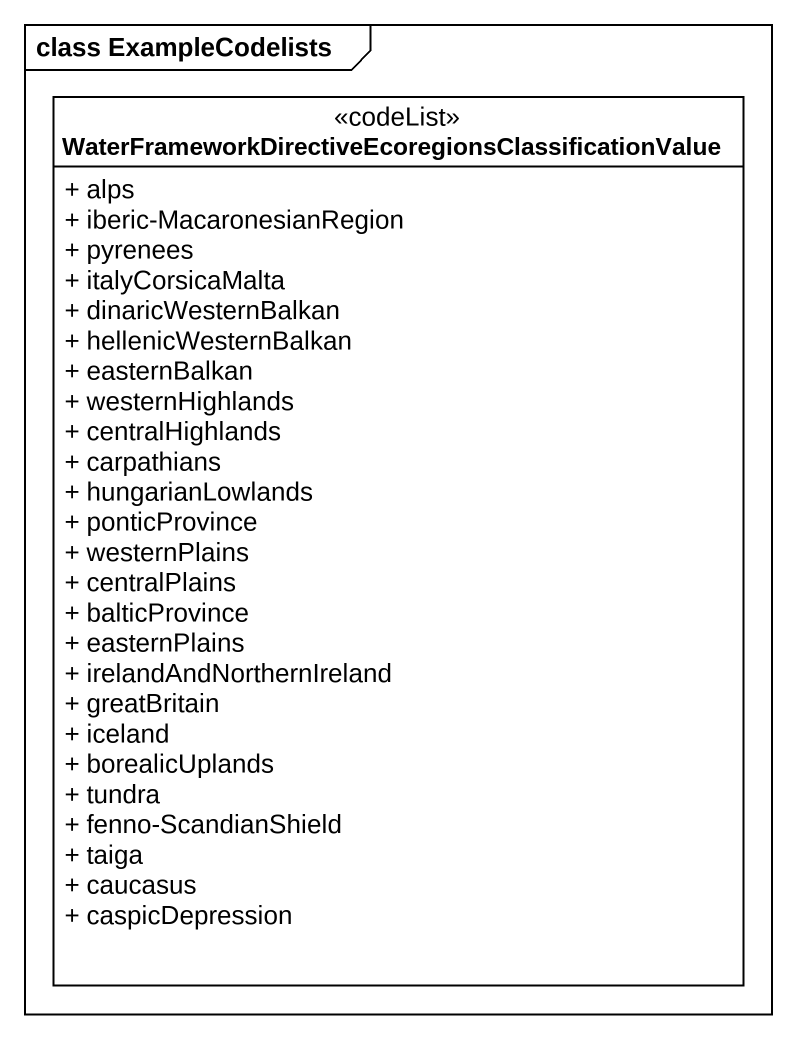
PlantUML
@startuml
mainframe class ExampleCodelists
hide circle
hide empty members
skinparam classAttributeIconSize 0
class "WaterFrameworkDirectiveEcoregionsClassificationValue" as WaterFrameworkDirectiveEcore <<codeList>> {
  + alps
  + iberic-MacaronesianRegion
  + pyrenees
  + italyCorsicaMalta
  + dinaricWesternBalkan
  + hellenicWesternBalkan
  + easternBalkan
  + westernHighlands
  + centralHighlands
  + carpathians
  + hungarianLowlands
  + ponticProvince
  + westernPlains
  + centralPlains
  + balticProvince
  + easternPlains
  + irelandAndNorthernIreland
  + greatBritain
  + iceland
  + borealicUplands
  + tundra
  + fenno-ScandianShield
  + taiga
  + caucasus
  + caspicDepression
}
@enduml
